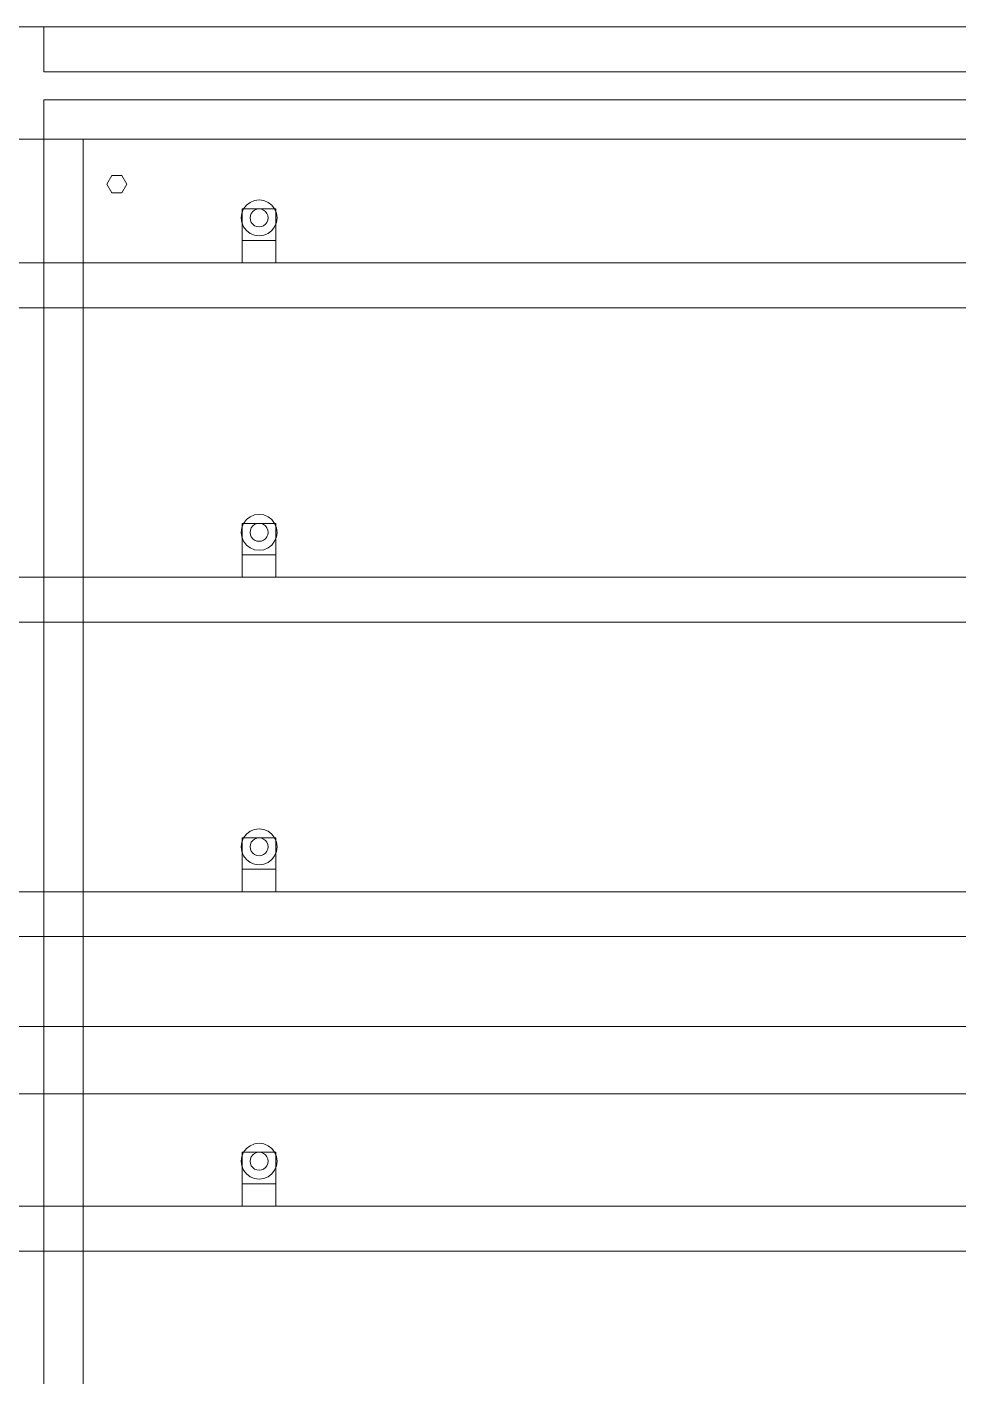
# Model space of a CAD drawing. Header units: millimetres. Extents: x -2500 to 58855, y -53268 to 6837.
# Drawn here: x 56050 to 56879, y 1799 to 3000 of the extents above; entities that cross this region are included whole.
import ezdxf

# ---------------------------------------------------------------- set-up
doc = ezdxf.new("R2010")
doc.units = ezdxf.units.MM
doc.layers.add('lateral_secador', color=7, linetype='Continuous', lineweight=0)

msp = doc.modelspace()

# ---------------------------------------------------------------- linework, layer by layer
at = {"layer": 'lateral_secador'}
for p, q in [((37717.116, 3000), (57717.116, 3000)), ((56065.449, 3000), (57702.116, 3000)), ((56065.449, 3000), (56065.449, 2960)), ((56065.449, 2960), (57702.116, 2960)), ((56065.449, 2935), (57702.116, 2935)), ((56065.449, 2935), (56065.449, 665)), ((37717.116, 2900), (57717.116, 2900)), ((56000.449, 2900), (56100.449, 2900)), ((56100.449, 650), (56100.449, 2900)), ((56121.449, 2860), (56125.949, 2867.794)), ((56125.949, 2852.206), (56121.449, 2860)), ((56125.949, 2867.794), (56134.949, 2867.794)), ((56134.949, 2867.794), (56139.449, 2860)), ((56139.449, 2860), (56134.949, 2852.206)), ((56134.949, 2852.206), (56125.949, 2852.206)), ((56243.259, 2838), (56241.661, 2834.141)), ((56242.116, 2838), (56272.116, 2838)), ((56242.116, 2838), (56242.116, 2810)), ((56245.802, 2841.314), (56243.259, 2838)), ((56249.116, 2843.856), (56245.802, 2841.314)), ((56252.975, 2845.455), (56249.116, 2843.856)), ((56251.459, 2835.657), (56250.188, 2834)), ((56253.116, 2836.928), (56251.459, 2835.657)), ((56257.116, 2846), (56252.975, 2845.455)), ((56255.045, 2837.727), (56253.116, 2836.928)), ((56257.116, 2838), (56255.045, 2837.727)), ((56261.257, 2845.455), (56257.116, 2846)), ((56259.186, 2837.727), (56257.116, 2838)), ((56261.116, 2836.928), (56259.186, 2837.727)), ((56262.773, 2835.657), (56261.116, 2836.928)), ((56265.116, 2843.856), (56261.257, 2845.455)), ((56264.044, 2834), (56262.773, 2835.657)), ((56268.43, 2841.314), (56265.116, 2843.856)), ((56270.972, 2838), (56268.43, 2841.314)), ((56272.571, 2834.141), (56270.972, 2838)), ((56272.116, 2810), (56272.116, 2838)), ((56241.661, 2834.141), (56241.116, 2830)), ((56241.116, 2830), (56241.661, 2825.859)), ((56241.661, 2825.859), (56243.259, 2822)), ((56249.388, 2832.071), (56249.116, 2830)), ((56249.116, 2830), (56249.388, 2827.929)), ((56250.188, 2834), (56249.388, 2832.071)), ((56249.388, 2827.929), (56250.188, 2826)), ((56250.188, 2826), (56251.459, 2824.343)), ((56251.459, 2824.343), (56253.116, 2823.072)), ((56253.116, 2823.072), (56255.045, 2822.273)), ((56259.186, 2822.273), (56261.116, 2823.072)), ((56261.116, 2823.072), (56262.773, 2824.343)), ((56262.773, 2824.343), (56264.044, 2826)), ((56264.843, 2832.071), (56264.044, 2834)), ((56264.044, 2826), (56264.843, 2827.929)), ((56265.116, 2830), (56264.843, 2832.071)), ((56264.843, 2827.929), (56265.116, 2830)), ((56270.972, 2822), (56272.571, 2825.859)), ((56273.116, 2830), (56272.571, 2834.141)), ((56272.571, 2825.859), (56273.116, 2830)), ((56243.259, 2822), (56245.802, 2818.686)), ((56245.802, 2818.686), (56249.116, 2816.144)), ((56249.116, 2816.144), (56252.975, 2814.545)), ((56252.975, 2814.545), (56257.116, 2814)), ((56255.045, 2822.273), (56257.116, 2822)), ((56257.116, 2822), (56259.186, 2822.273)), ((56257.116, 2814), (56261.257, 2814.545)), ((56261.257, 2814.545), (56265.116, 2816.144)), ((56265.116, 2816.144), (56268.43, 2818.686)), ((56268.43, 2818.686), (56270.972, 2822)), ((56242.116, 2810), (56272.116, 2810)), ((56242.116, 2810), (56242.116, 2790)), ((56272.116, 2790), (56272.116, 2810)), ((38067.116, 2790), (57367.116, 2790)), ((56242.116, 2790), (56272.116, 2790)), ((38067.116, 2750), (57367.116, 2750)), ((56245.802, 2561.314), (56243.259, 2558)), ((56249.116, 2563.856), (56245.802, 2561.314)), ((56252.975, 2565.455), (56249.116, 2563.856)), ((56257.116, 2566), (56252.975, 2565.455)), ((56261.257, 2565.455), (56257.116, 2566)), ((56265.116, 2563.856), (56261.257, 2565.455)), ((56268.43, 2561.314), (56265.116, 2563.856)), ((56270.972, 2558), (56268.43, 2561.314)), ((56241.661, 2554.141), (56241.116, 2550)), ((56241.116, 2550), (56241.661, 2545.859)), ((56243.259, 2558), (56241.661, 2554.141)), ((56242.116, 2558), (56272.116, 2558)), ((56242.116, 2558), (56242.116, 2530)), ((56249.388, 2552.071), (56249.116, 2550)), ((56249.116, 2550), (56249.388, 2547.929)), ((56250.188, 2554), (56249.388, 2552.071)), ((56249.388, 2547.929), (56250.188, 2546)), ((56251.459, 2555.657), (56250.188, 2554)), ((56253.116, 2556.928), (56251.459, 2555.657)), ((56255.045, 2557.727), (56253.116, 2556.928)), ((56257.116, 2558), (56255.045, 2557.727)), ((56259.186, 2557.727), (56257.116, 2558)), ((56261.116, 2556.928), (56259.186, 2557.727)), ((56262.773, 2555.657), (56261.116, 2556.928)), ((56264.044, 2554), (56262.773, 2555.657)), ((56264.843, 2552.071), (56264.044, 2554)), ((56264.044, 2546), (56264.843, 2547.929)), ((56265.116, 2550), (56264.843, 2552.071)), ((56264.843, 2547.929), (56265.116, 2550)), ((56272.571, 2554.141), (56270.972, 2558)), ((56272.116, 2530), (56272.116, 2558)), ((56273.116, 2550), (56272.571, 2554.141)), ((56272.571, 2545.859), (56273.116, 2550)), ((56241.661, 2545.859), (56243.259, 2542)), ((56243.259, 2542), (56245.802, 2538.686)), ((56245.802, 2538.686), (56249.116, 2536.144)), ((56249.116, 2536.144), (56252.975, 2534.545)), ((56250.188, 2546), (56251.459, 2544.343)), ((56251.459, 2544.343), (56253.116, 2543.072)), ((56253.116, 2543.072), (56255.045, 2542.273)), ((56255.045, 2542.273), (56257.116, 2542)), ((56257.116, 2542), (56259.186, 2542.273)), ((56259.186, 2542.273), (56261.116, 2543.072)), ((56261.116, 2543.072), (56262.773, 2544.343)), ((56261.257, 2534.545), (56265.116, 2536.144)), ((56262.773, 2544.343), (56264.044, 2546)), ((56265.116, 2536.144), (56268.43, 2538.686)), ((56268.43, 2538.686), (56270.972, 2542)), ((56270.972, 2542), (56272.571, 2545.859)), ((56242.116, 2530), (56272.116, 2530)), ((56242.116, 2530), (56242.116, 2510)), ((56252.975, 2534.545), (56257.116, 2534)), ((56257.116, 2534), (56261.257, 2534.545)), ((56272.116, 2510), (56272.116, 2530)), ((38067.116, 2510), (57367.116, 2510)), ((56242.116, 2510), (56272.116, 2510)), ((38067.116, 2470), (57367.116, 2470)), ((56249.116, 2283.856), (56245.802, 2281.314)), ((56252.975, 2285.455), (56249.116, 2283.856)), ((56257.116, 2286), (56252.975, 2285.455)), ((56261.257, 2285.455), (56257.116, 2286)), ((56265.116, 2283.856), (56261.257, 2285.455)), ((56268.43, 2281.314), (56265.116, 2283.856)), ((56241.661, 2274.141), (56241.116, 2270)), ((56243.259, 2278), (56241.661, 2274.141)), ((56242.116, 2278), (56272.116, 2278)), ((56242.116, 2278), (56242.116, 2250)), ((56245.802, 2281.314), (56243.259, 2278)), ((56249.388, 2272.071), (56249.116, 2270)), ((56250.188, 2274), (56249.388, 2272.071)), ((56251.459, 2275.657), (56250.188, 2274)), ((56253.116, 2276.928), (56251.459, 2275.657)), ((56255.045, 2277.727), (56253.116, 2276.928)), ((56257.116, 2278), (56255.045, 2277.727)), ((56259.186, 2277.727), (56257.116, 2278)), ((56261.116, 2276.928), (56259.186, 2277.727)), ((56262.773, 2275.657), (56261.116, 2276.928)), ((56264.044, 2274), (56262.773, 2275.657)), ((56264.843, 2272.071), (56264.044, 2274)), ((56265.116, 2270), (56264.843, 2272.071)), ((56270.972, 2278), (56268.43, 2281.314)), ((56272.571, 2274.141), (56270.972, 2278)), ((56272.116, 2250), (56272.116, 2278)), ((56273.116, 2270), (56272.571, 2274.141)), ((56241.116, 2270), (56241.661, 2265.859)), ((56241.661, 2265.859), (56243.259, 2262)), ((56243.259, 2262), (56245.802, 2258.686)), ((56245.802, 2258.686), (56249.116, 2256.144)), ((56249.116, 2270), (56249.388, 2267.929)), ((56249.388, 2267.929), (56250.188, 2266)), ((56250.188, 2266), (56251.459, 2264.343)), ((56251.459, 2264.343), (56253.116, 2263.072)), ((56253.116, 2263.072), (56255.045, 2262.273)), ((56255.045, 2262.273), (56257.116, 2262)), ((56257.116, 2262), (56259.186, 2262.273)), ((56259.186, 2262.273), (56261.116, 2263.072)), ((56261.116, 2263.072), (56262.773, 2264.343)), ((56262.773, 2264.343), (56264.044, 2266)), ((56264.044, 2266), (56264.843, 2267.929)), ((56264.843, 2267.929), (56265.116, 2270)), ((56265.116, 2256.144), (56268.43, 2258.686)), ((56268.43, 2258.686), (56270.972, 2262)), ((56270.972, 2262), (56272.571, 2265.859)), ((56272.571, 2265.859), (56273.116, 2270)), ((56242.116, 2250), (56272.116, 2250)), ((56242.116, 2250), (56242.116, 2230)), ((56249.116, 2256.144), (56252.975, 2254.545)), ((56252.975, 2254.545), (56257.116, 2254)), ((56257.116, 2254), (56261.257, 2254.545)), ((56261.257, 2254.545), (56265.116, 2256.144)), ((56272.116, 2230), (56272.116, 2250)), ((38067.116, 2230), (57367.116, 2230)), ((56242.116, 2230), (56272.116, 2230)), ((38067.116, 2190), (57367.116, 2190)), ((37717.116, 2110), (57717.116, 2110)), ((37717.116, 2050), (57717.116, 2050)), ((56241.661, 1994.141), (56241.116, 1990)), ((56243.259, 1998), (56241.661, 1994.141)), ((56242.116, 1998), (56272.116, 1998)), ((56242.116, 1998), (56242.116, 1970)), ((56245.802, 2001.314), (56243.259, 1998)), ((56249.116, 2003.856), (56245.802, 2001.314)), ((56252.975, 2005.455), (56249.116, 2003.856)), ((56251.459, 1995.657), (56250.188, 1994)), ((56253.116, 1996.928), (56251.459, 1995.657)), ((56257.116, 2006), (56252.975, 2005.455)), ((56255.045, 1997.727), (56253.116, 1996.928)), ((56257.116, 1998), (56255.045, 1997.727)), ((56261.257, 2005.455), (56257.116, 2006)), ((56259.186, 1997.727), (56257.116, 1998)), ((56261.116, 1996.928), (56259.186, 1997.727)), ((56262.773, 1995.657), (56261.116, 1996.928)), ((56265.116, 2003.856), (56261.257, 2005.455)), ((56264.044, 1994), (56262.773, 1995.657)), ((56268.43, 2001.314), (56265.116, 2003.856)), ((56270.972, 1998), (56268.43, 2001.314)), ((56272.571, 1994.141), (56270.972, 1998)), ((56272.116, 1970), (56272.116, 1998)), ((56273.116, 1990), (56272.571, 1994.141)), ((56241.116, 1990), (56241.661, 1985.859)), ((56241.661, 1985.859), (56243.259, 1982)), ((56249.388, 1992.071), (56249.116, 1990)), ((56249.116, 1990), (56249.388, 1987.929)), ((56250.188, 1994), (56249.388, 1992.071)), ((56249.388, 1987.929), (56250.188, 1986)), ((56250.188, 1986), (56251.459, 1984.343)), ((56251.459, 1984.343), (56253.116, 1983.072)), ((56253.116, 1983.072), (56255.045, 1982.273)), ((56255.045, 1982.273), (56257.116, 1982)), ((56257.116, 1982), (56259.186, 1982.273)), ((56259.186, 1982.273), (56261.116, 1983.072)), ((56261.116, 1983.072), (56262.773, 1984.343)), ((56262.773, 1984.343), (56264.044, 1986)), ((56264.843, 1992.071), (56264.044, 1994)), ((56264.044, 1986), (56264.843, 1987.929)), ((56265.116, 1990), (56264.843, 1992.071)), ((56264.843, 1987.929), (56265.116, 1990)), ((56270.972, 1982), (56272.571, 1985.859)), ((56272.571, 1985.859), (56273.116, 1990)), ((56243.259, 1982), (56245.802, 1978.686)), ((56245.802, 1978.686), (56249.116, 1976.144)), ((56249.116, 1976.144), (56252.975, 1974.545)), ((56252.975, 1974.545), (56257.116, 1974)), ((56257.116, 1974), (56261.257, 1974.545)), ((56261.257, 1974.545), (56265.116, 1976.144)), ((56265.116, 1976.144), (56268.43, 1978.686)), ((56268.43, 1978.686), (56270.972, 1982)), ((56242.116, 1970), (56272.116, 1970)), ((56242.116, 1970), (56242.116, 1950)), ((56272.116, 1950), (56272.116, 1970)), ((38067.116, 1950), (57367.116, 1950)), ((56242.116, 1950), (56272.116, 1950)), ((38067.116, 1910), (57367.116, 1910))]:
    msp.add_line(p, q, dxfattribs=at)

doc.saveas('drawing.dxf')
